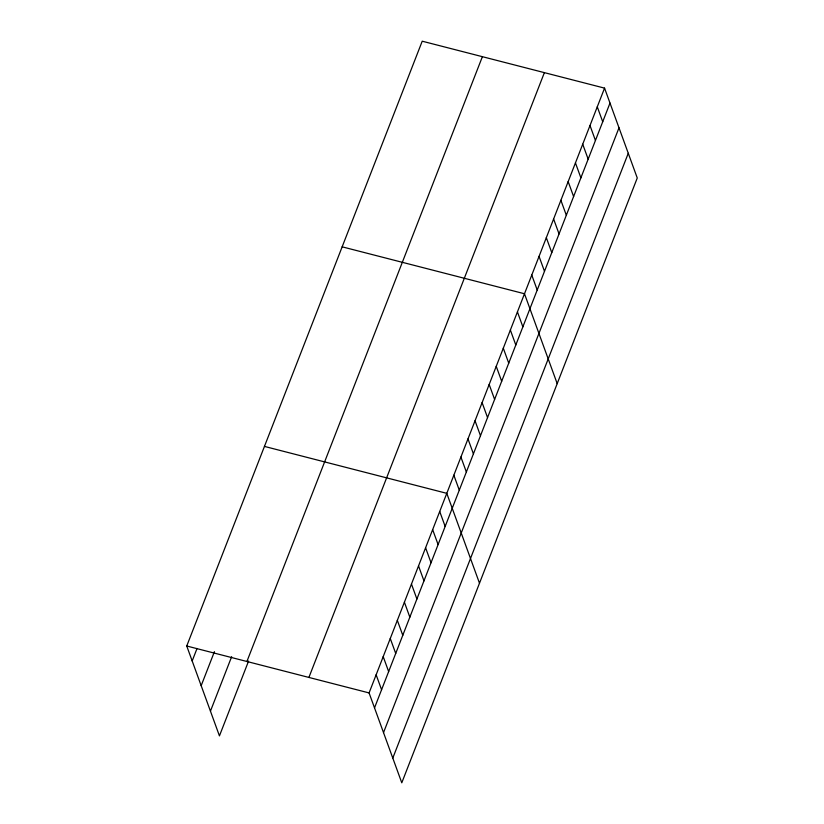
<?xml version="1.0" encoding="UTF-8"?>
<svg xmlns="http://www.w3.org/2000/svg" width="824" height="824" viewBox="0 0 824 824"><rect width="100%" height="100%" fill="white"/><g stroke="black" fill="none" stroke-linecap="round" stroke-linejoin="round"><path stroke-width="1.24" d="M248.59 661.033L219.442 735.873L186.739 646.006L422.218 41.2L604.559 88.127L637.261 177.994L401.782 782.8L369.08 692.922L604.559 88.127M192.177 660.961L197.039 648.488M201.18 685.681L214.425 651.66M210.45 711.153L231.637 656.718M246.912 661.487L482.39 56.681M308.907 677.441L544.386 72.636M374.518 707.878L609.997 103.082M383.521 732.608L618.999 127.802M392.791 758.08L628.269 153.274M342.145 246.829L524.486 293.756L557.199 383.634M264.442 446.412L446.783 493.339L479.496 583.217M186.739 646.006L369.08 692.922M597.276 106.821L602.715 121.777M589.994 125.516L595.443 140.471M582.722 144.21L588.161 159.166M575.44 162.895L580.889 177.86M568.158 181.589L573.607 196.545M560.886 200.284L566.325 215.239M553.604 218.978L559.053 233.934M546.322 237.673L551.771 252.628M539.051 256.367L544.489 271.323M531.768 275.062L537.217 290.017M517.431 311.905L522.869 326.86M510.365 330.043L515.803 344.998M503.299 348.192L508.738 363.147M496.233 366.33L501.682 381.285M489.168 384.478L494.616 399.434M482.102 402.617L487.551 417.572M475.036 420.765L480.485 435.721M467.981 438.904L473.419 453.87M460.915 457.052L466.353 472.008M453.849 475.201L459.287 490.156M439.717 511.488L445.166 526.443M432.651 529.626L438.1 544.582M425.586 547.775L431.034 562.73M418.53 565.913L423.969 580.869M411.464 584.062L416.903 599.017M404.399 602.2L409.837 617.166M397.333 620.348L402.781 635.304M390.267 638.497L395.716 653.453M383.201 656.635L388.65 671.591M376.135 674.784L381.584 689.74"/></g></svg>
